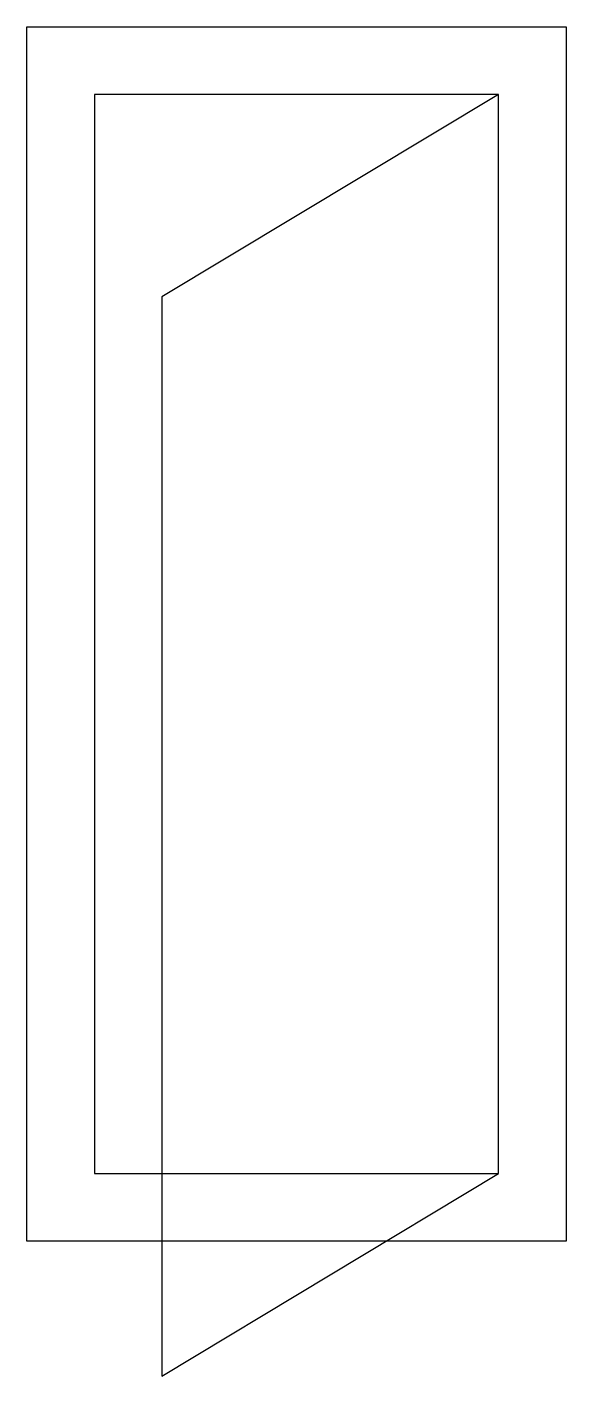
# Model space of a CAD drawing. Header units: millimetres. Extents: x 0 to 8, y -2 to 18.
import ezdxf

# ---------------------------------------------------------------- set-up
doc = ezdxf.new("R2010")
doc.units = ezdxf.units.MM

msp = doc.modelspace()

# ---------------------------------------------------------------- linework, layer by layer
for p, q in [((7, 17), (2, 14)), ((2, 14), (2, -2)), ((2, -2), (7, 1))]:
    msp.add_line(p, q)
for points in [[(0, 18), (8, 18), (8, 0), (0, 0)], [(1, 1), (7, 1), (7, 17), (1, 17)]]:
    msp.add_lwpolyline(points, close=True)

doc.saveas('drawing.dxf')
